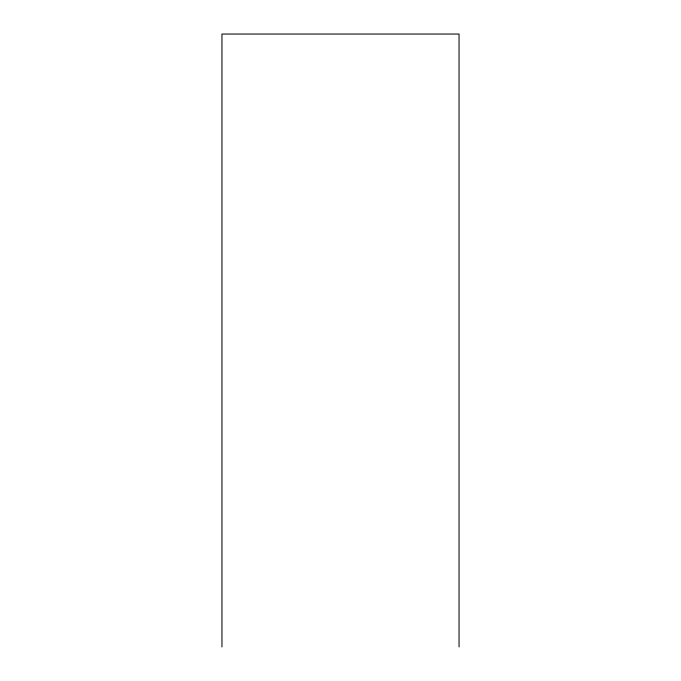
<?xml version="1.0" encoding="UTF-8"?>
<svg xmlns="http://www.w3.org/2000/svg" width="681" height="681" viewBox="0 0 681 681"><rect width="100%" height="100%" fill="white"/><g stroke="black" fill="none" stroke-linecap="round" stroke-linejoin="round"><path stroke-width="1.02" d="M459.045 646.95L459.045 34.05L221.955 34.05L221.955 646.95"/></g></svg>
